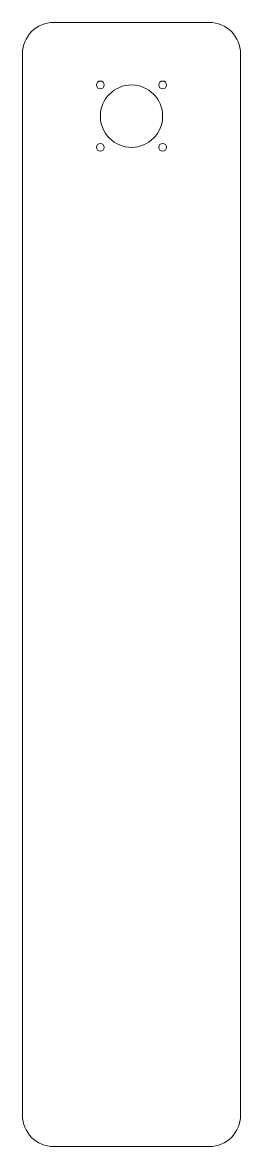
# Model space of a CAD drawing. Extents: x 0 to 7, y 0 to 36.
import ezdxf

# ---------------------------------------------------------------- set-up
doc = ezdxf.new("R2010")
doc.units = 0
doc.header["$MEASUREMENT"] = 0
doc.layers.get('0').update_dxf_attribs({"linetype": 'CONTINUOUS'})

msp = doc.modelspace()

# ---------------------------------------------------------------- linework, layer by layer
at = {"lineweight": 0}
msp.add_lwpolyline([(7, 35), (7, 1, -0.414214), (6, 0), (1, 0, -0.414214), (0, 1), (0, 35, -0.414214), (1, 36), (6, 36, -0.414214)], format="xyb", close=True, dxfattribs=at)
for centre, radius in [((2.5, 34), 0.125), ((3.5, 33), 1), ((4.5, 34), 0.125), ((2.5, 32), 0.125), ((4.5, 32), 0.125)]:
    msp.add_circle(centre, radius, dxfattribs=at)

doc.saveas('drawing.dxf')
